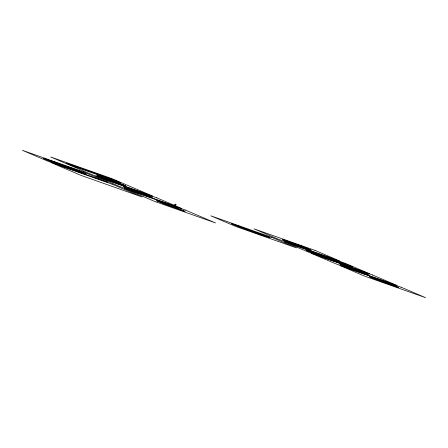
<?xml version="1.0" encoding="UTF-8"?>
<svg xmlns="http://www.w3.org/2000/svg" width="448" height="448" viewBox="0 0 448 448"><rect width="100%" height="100%" fill="white"/><g stroke="black" fill="none" stroke-linecap="round" stroke-linejoin="round"><path stroke-width="0.67" d="M352.761 266.902L352.649 267.338L328.642 258.994L306.617 250.443L326.06 256.827L352.761 266.902L337.462 261.632A40.264 0.913 20 0 1 328.91 258.591L306.617 250.443M173.97 207.29L175.342 204.165L174.244 207.396L173.97 207.29L175.134 204.092M175.952 204.428L175.678 204.327L174.513 207.525L174.793 207.626L175.885 204.4L174.793 207.626M117.264 182.426L105.118 178.741L96.93 175.241L117.264 182.426L125.451 185.926L104.3 178.394M270.004 237.552L261.257 234.898L238.179 226.526L231.549 223.692L270.004 237.552L242.799 228.015A31.231 0.711 20 0 0 239.126 226.817L238.179 226.526M283.433 239.904L304.59 247.442M285.074 240.604L306.225 248.142M286.709 241.304L307.042 248.494M287.526 241.657L308.678 249.194M289.162 242.357L309.501 249.542M289.985 242.704L311.136 250.242L302.949 246.742L282.615 239.557L290.802 243.057M97.754 175.594L118.905 183.126M99.389 176.294L119.722 183.478M100.206 176.641L121.358 184.178M101.842 177.341L122.175 184.526M102.665 177.694L123.816 185.226M44.117 158.614L79.503 171.181M124.527 187.04L144.861 194.225M45.752 159.314L80.321 171.534M125.345 187.387L146.496 194.925M46.57 159.662L81.956 172.234M126.98 188.087L148.131 195.625M48.21 160.362L82.779 172.581M128.615 188.787L148.949 195.978M49.028 160.714L84.414 173.281M129.438 189.14L150.59 196.678M50.663 161.414L86.05 173.981L77.868 170.481L43.299 158.262L51.481 161.762M131.074 189.84L152.225 197.378L144.038 193.878L123.704 186.687L131.891 190.187M329.381 258.244L326.116 257.135L332.881 259.605L329.358 258.406M96.93 175.241L125.451 185.926M300.916 246.025L309.103 249.525M298.883 245.302L307.07 248.802M296.85 244.586L305.038 248.086M294.818 243.869L302.999 247.369M292.785 243.146L300.966 246.646M290.752 242.43L298.934 245.93M288.714 241.713L296.901 245.213M286.681 240.996L294.868 244.49M284.648 240.274L292.835 243.774M115.231 181.709L123.418 185.209M142.005 193.155L150.192 196.655M113.198 180.992L121.386 184.492M139.972 192.438L148.159 195.938M111.166 180.27L119.353 183.77M137.939 191.722L146.126 195.222M109.133 179.553L117.32 183.053M135.906 190.999L144.094 194.499M107.1 178.836L115.287 182.336M133.874 190.282L142.061 193.782M105.067 178.114L113.249 181.614M131.841 189.566L140.022 193.066M103.034 177.397L111.216 180.897M129.808 188.843L137.99 192.343M101.002 176.68L109.183 180.18M127.775 188.126L135.957 191.626M98.963 175.958L107.15 179.458M125.737 187.41L133.924 190.91M75.83 169.764L84.017 173.264M73.797 169.042L81.984 172.542M71.764 168.325L79.951 171.825M69.731 167.608L77.918 171.108M67.698 166.886L75.886 170.386M65.666 166.169L73.853 169.669M63.633 165.452L71.814 168.952M61.6 164.73L69.782 168.23M59.567 164.013L67.749 167.513M57.529 163.296L65.716 166.796M55.496 162.574L63.683 166.074M53.463 161.857L61.65 165.357M51.43 161.14L59.618 164.64M49.398 160.418L57.585 163.918M47.365 159.701L55.552 163.201M45.332 158.984L53.514 162.484M369.74 276.853L370.507 277.312A23.442 0.532 20 0 0 372.557 278.191L384.916 282.733A31.186 0.706 20 0 1 389.995 284.53L398.429 287.521L397.656 287.062A23.442 0.532 20 0 0 395.612 286.182L383.253 281.641A31.186 0.706 20 0 1 378.168 279.849L369.74 276.853M237.423 225.921L243.32 228.071L237.423 225.921M254.442 232.215L258.86 233.828L254.464 232.221M111.759 178.567L50.758 157.007L91.683 174.507L152.684 196.067L111.759 178.567M315.101 250.426L254.094 228.872L278.65 239.372L339.657 260.926L315.101 250.426M113.512 179.816L66.511 163.206L73.646 166.253L120.646 182.868L113.512 179.816M271.858 237.378L210.851 215.824L235.407 226.324L296.414 247.878L271.858 237.378M345.234 263.312L284.228 241.752L308.784 252.252L369.79 273.812L345.234 263.312M83.401 171.881L22.4 150.321L46.956 160.821L107.957 182.381L83.401 171.881M156.778 197.814L95.777 176.254L120.333 186.754L181.334 208.314L156.778 197.814M372.394 274.926L311.394 253.366L335.95 263.866L396.95 285.426L372.394 274.926M360.248 271.242L339.914 264.057L348.096 267.557L368.43 274.742L360.248 271.242M112.05 184.134L51.05 162.574L81.099 175.42L142.1 196.98L112.05 184.134M185.427 210.062L124.426 188.507L154.476 201.354L215.477 222.914L185.427 210.062M176.887 207.922L156.554 200.732L164.741 204.232L185.074 211.422L176.887 207.922M401.044 287.179L340.043 265.619L364.599 276.119L425.6 297.679L401.044 287.179"/></g></svg>
